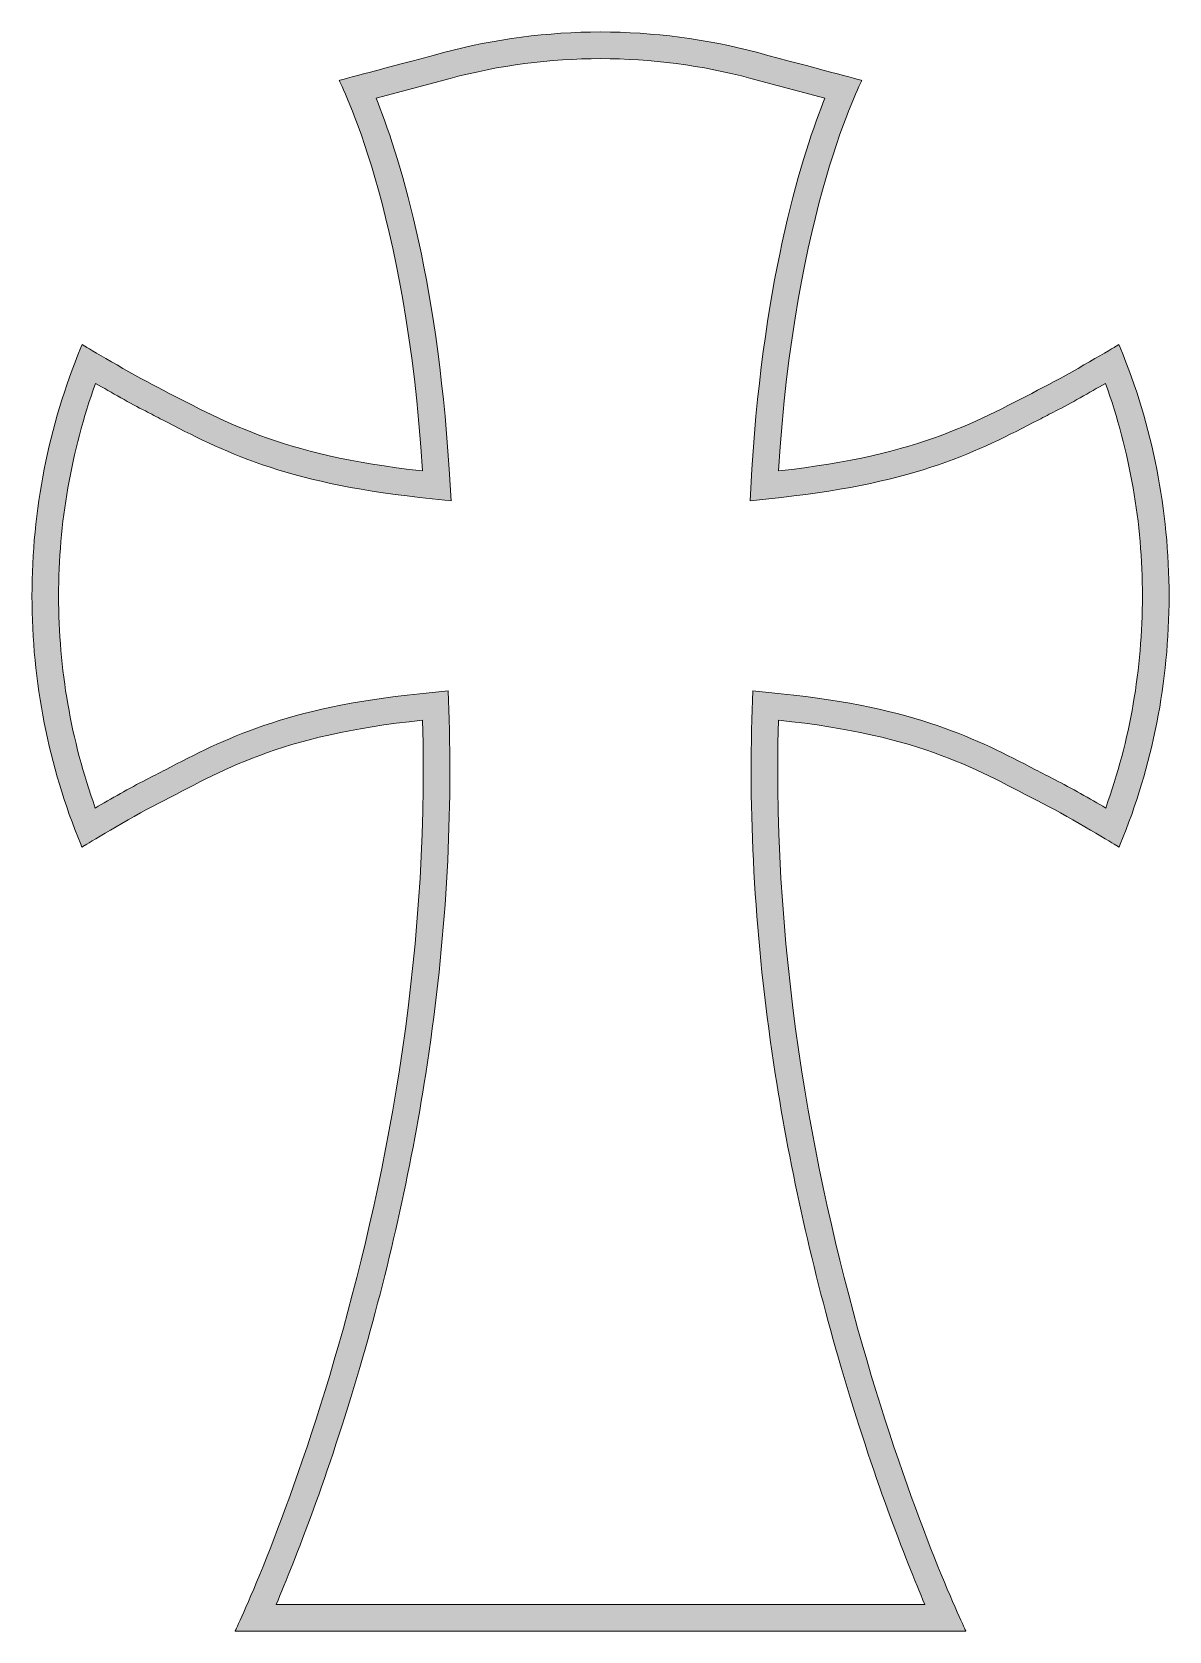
# Model space of a CAD drawing. Header units: millimetres. Extents: x -932 to 251, y -729 to -29.
# Drawn here: x -932.3 to -718.9, y -329.1 to -29.1 of the extents above; entities that cross this region are included whole.
import ezdxf

# ---------------------------------------------------------------- set-up
doc = ezdxf.new("R2010")
doc.units = ezdxf.units.MM
doc.header["$MEASUREMENT"] = 0
doc.layers.add('Layer 2', color=7, linetype='Continuous')

msp = doc.modelspace()

# ---------------------------------------------------------------- hatches: boundary and pattern name
at = {"layer": 'Layer 2'}
h = msp.add_hatch(color=1, dxfattribs=at)
h.dxf.hatch_style = 2
edge = h.paths.add_edge_path()
edge.add_spline(control_points=[(-825.58, -29.1), (-835.49, -29.1), (-845.4, -30.39), (-855.06, -32.97), (-865.47, -35.74), (-874.63, -38.19), (-874.63, -38.19), (-874.63, -38.19), (-861.96, -62.4), (-858.99, -111.44), (-885.99, -108.53), (-896.82, -101.81), (-908.75, -95.75), (-913.71, -93.22), (-922.28, -88.08), (-922.37, -88.03), (-922.37, -88.03), (-922.88, -87.73), (-922.88, -87.73), (-922.88, -87.73), (-923.1, -88.27), (-923.1, -88.27), (-929.2, -103.08), (-932.29, -118.78), (-932.29, -134.93), (-932.29, -151.04), (-929.21, -166.71), (-923.14, -181.49), (-923.14, -181.49), (-922.92, -182.04), (-922.92, -182.04), (-922.92, -182.04), (-922.41, -181.73), (-922.41, -181.73), (-922.32, -181.68), (-914.15, -176.66), (-908.63, -173.86), (-896.59, -167.74), (-886.29, -161.06), (-858.99, -158.22), (-856.27, -250.43), (-894.15, -329.1), (-894.15, -329.1), (-894.15, -329.1), (-825.62, -329.1), (-825.62, -329.1), (-825.62, -329.1), (-825.55, -329.1), (-825.55, -329.1), (-825.55, -329.1), (-757.01, -329.1), (-757.01, -329.1), (-757.01, -329.1), (-794.9, -250.43), (-792.17, -158.22), (-764.88, -161.06), (-754.57, -167.74), (-742.53, -173.86), (-737.01, -176.66), (-728.84, -181.68), (-728.76, -181.73), (-728.76, -181.73), (-728.25, -182.04), (-728.25, -182.04), (-728.25, -182.04), (-728.02, -181.49), (-728.02, -181.49), (-721.95, -166.71), (-718.87, -151.04), (-718.87, -134.93), (-718.87, -118.78), (-721.96, -103.08), (-728.06, -88.27), (-728.06, -88.27), (-728.28, -87.73), (-728.28, -87.73), (-728.28, -87.73), (-728.79, -88.03), (-728.79, -88.03), (-728.88, -88.08), (-737.46, -93.22), (-742.42, -95.75), (-754.34, -101.81), (-765.17, -108.53), (-792.17, -111.44), (-789.2, -62.4), (-776.53, -38.19), (-776.53, -38.19), (-776.53, -38.19), (-785.69, -35.75), (-796.08, -32.97), (-805.74, -30.39), (-815.66, -29.1), (-825.58, -29.1), (-825.58, -29.1), (-825.58, -29.1), (-825.58, -29.1)], knot_values=[0, 0, 0, 0, 1, 1, 1, 2, 2, 2, 3, 3, 3, 4, 4, 4, 5, 5, 5, 6, 6, 6, 7, 7, 7, 8, 8, 8, 9, 9, 9, 10, 10, 10, 11, 11, 11, 12, 12, 12, 13, 13, 13, 14, 14, 14, 15, 15, 15, 16, 16, 16, 17, 17, 17, 18, 18, 18, 19, 19, 19, 20, 20, 20, 21, 21, 21, 22, 22, 22, 23, 23, 23, 24, 24, 24, 25, 25, 25, 26, 26, 26, 27, 27, 27, 28, 28, 28, 29, 29, 29, 30, 30, 30, 31, 31, 31, 32, 32, 32, 32], degree=3, periodic=1)
edge = h.paths.add_edge_path()
edge.add_spline(control_points=[(-825.58, -34.1), (-816.06, -34.1), (-806.57, -35.34), (-797.37, -37.8), (-797.37, -37.8), (-783.47, -41.51), (-783.47, -41.51), (-787.44, -51.45), (-794.94, -74.5), (-797.16, -111.14), (-797.16, -111.14), (-797.52, -117.05), (-797.52, -117.05), (-797.52, -117.05), (-791.64, -116.41), (-791.64, -116.41), (-766.15, -113.66), (-754.56, -107.66), (-743.34, -101.85), (-742.3, -101.31), (-741.21, -100.74), (-740.15, -100.2), (-737.42, -98.82), (-733.73, -96.72), (-730.81, -95.02), (-726.21, -107.79), (-723.87, -121.19), (-723.87, -134.93), (-723.87, -148.62), (-726.19, -161.97), (-730.76, -174.69), (-733.62, -173.01), (-737.28, -170.91), (-740.27, -169.4), (-741.5, -168.77), (-742.75, -168.12), (-743.95, -167.5), (-754.92, -161.79), (-766.26, -155.89), (-791.65, -153.24), (-791.65, -153.24), (-797.01, -152.69), (-797.01, -152.69), (-797.01, -152.69), (-797.17, -158.07), (-797.17, -158.07), (-797.8, -179.41), (-796.32, -201.79), (-792.77, -224.59), (-789.93, -242.8), (-785.77, -261.32), (-780.41, -279.64), (-774.41, -300.16), (-768.3, -315.66), (-764.71, -324.1), (-764.71, -324.1), (-825.55, -324.1), (-825.55, -324.1), (-825.55, -324.1), (-825.62, -324.1), (-825.62, -324.1), (-825.62, -324.1), (-886.45, -324.1), (-886.45, -324.1), (-882.86, -315.66), (-876.76, -300.16), (-870.75, -279.64), (-865.39, -261.32), (-861.23, -242.8), (-858.39, -224.59), (-854.84, -201.79), (-853.36, -179.41), (-853.99, -158.07), (-853.99, -158.07), (-854.15, -152.69), (-854.15, -152.69), (-854.15, -152.69), (-859.51, -153.24), (-859.51, -153.24), (-884.9, -155.89), (-896.24, -161.79), (-907.21, -167.5), (-908.41, -168.12), (-909.66, -168.77), (-910.9, -169.4), (-913.88, -170.91), (-917.54, -173.01), (-920.4, -174.69), (-924.97, -161.97), (-927.29, -148.62), (-927.29, -134.93), (-927.29, -121.19), (-924.96, -107.79), (-920.35, -95.02), (-917.44, -96.71), (-913.74, -98.81), (-911.01, -100.2), (-909.95, -100.74), (-908.87, -101.31), (-907.82, -101.85), (-896.61, -107.66), (-885.01, -113.66), (-859.53, -116.41), (-859.53, -116.41), (-853.64, -117.05), (-853.64, -117.05), (-853.64, -117.05), (-854, -111.14), (-854, -111.14), (-856.22, -74.5), (-863.72, -51.45), (-867.7, -41.51), (-867.7, -41.51), (-853.77, -37.8), (-853.77, -37.8), (-844.58, -35.34), (-835.09, -34.1), (-825.58, -34.1)], knot_values=[0, 0, 0, 0, 0.352778, 0.352778, 0.352778, 0.705556, 0.705556, 0.705556, 1.058333, 1.058333, 1.058333, 1.411111, 1.411111, 1.411111, 1.763889, 1.763889, 1.763889, 2.116667, 2.116667, 2.116667, 2.469444, 2.469444, 2.469444, 2.822222, 2.822222, 2.822222, 3.175, 3.175, 3.175, 3.527778, 3.527778, 3.527778, 3.880556, 3.880556, 3.880556, 4.233333, 4.233333, 4.233333, 4.586111, 4.586111, 4.586111, 4.938889, 4.938889, 4.938889, 5.291667, 5.291667, 5.291667, 5.644444, 5.644444, 5.644444, 5.997222, 5.997222, 5.997222, 6.35, 6.35, 6.35, 6.702778, 6.702778, 6.702778, 7.055556, 7.055556, 7.055556, 7.408333, 7.408333, 7.408333, 7.761111, 7.761111, 7.761111, 8.113889, 8.113889, 8.113889, 8.466667, 8.466667, 8.466667, 8.819444, 8.819444, 8.819444, 9.172222, 9.172222, 9.172222, 9.525, 9.525, 9.525, 9.877778, 9.877778, 9.877778, 10.230556, 10.230556, 10.230556, 10.583333, 10.583333, 10.583333, 10.936111, 10.936111, 10.936111, 11.288889, 11.288889, 11.288889, 11.641667, 11.641667, 11.641667, 11.994444, 11.994444, 11.994444, 12.347222, 12.347222, 12.347222, 12.7, 12.7, 12.7, 13.052778, 13.052778, 13.052778, 13.405556, 13.405556, 13.405556, 13.758333, 13.758333, 13.758333, 13.758333], degree=3, periodic=0)
edge.add_line((-825.58, -34.1), (-825.58, -34.1))

# ---------------------------------------------------------------- linework, layer by layer
at = {"layer": 'Layer 2', "lineweight": 0}
for points, knots in [([(-825.58, -29.1), (-835.49, -29.1), (-845.4, -30.39), (-855.06, -32.97), (-865.47, -35.74), (-874.63, -38.19), (-874.63, -38.19), (-874.63, -38.19), (-861.96, -62.4), (-858.99, -111.44), (-885.99, -108.53), (-896.82, -101.81), (-908.75, -95.75), (-913.71, -93.22), (-922.28, -88.08), (-922.37, -88.03), (-922.37, -88.03), (-922.88, -87.73), (-922.88, -87.73), (-922.88, -87.73), (-923.1, -88.27), (-923.1, -88.27), (-929.2, -103.08), (-932.29, -118.78), (-932.29, -134.93), (-932.29, -151.04), (-929.21, -166.71), (-923.14, -181.49), (-923.14, -181.49), (-922.92, -182.04), (-922.92, -182.04), (-922.92, -182.04), (-922.41, -181.73), (-922.41, -181.73), (-922.32, -181.68), (-914.15, -176.66), (-908.63, -173.86), (-896.59, -167.74), (-886.29, -161.06), (-858.99, -158.22), (-856.27, -250.43), (-894.15, -329.1), (-894.15, -329.1), (-894.15, -329.1), (-825.62, -329.1), (-825.62, -329.1), (-825.62, -329.1), (-825.55, -329.1), (-825.55, -329.1), (-825.55, -329.1), (-757.01, -329.1), (-757.01, -329.1), (-757.01, -329.1), (-794.9, -250.43), (-792.17, -158.22), (-764.88, -161.06), (-754.57, -167.74), (-742.53, -173.86), (-737.01, -176.66), (-728.84, -181.68), (-728.76, -181.73), (-728.76, -181.73), (-728.25, -182.04), (-728.25, -182.04), (-728.25, -182.04), (-728.02, -181.49), (-728.02, -181.49), (-721.95, -166.71), (-718.87, -151.04), (-718.87, -134.93), (-718.87, -118.78), (-721.96, -103.08), (-728.06, -88.27), (-728.06, -88.27), (-728.28, -87.73), (-728.28, -87.73), (-728.28, -87.73), (-728.79, -88.03), (-728.79, -88.03), (-728.88, -88.08), (-737.46, -93.22), (-742.42, -95.75), (-754.34, -101.81), (-765.17, -108.53), (-792.17, -111.44), (-789.2, -62.4), (-776.53, -38.19), (-776.53, -38.19), (-776.53, -38.19), (-785.69, -35.75), (-796.08, -32.97), (-805.74, -30.39), (-815.66, -29.1), (-825.58, -29.1), (-825.58, -29.1), (-825.58, -29.1), (-825.58, -29.1)], [0, 0, 0, 0, 1, 1, 1, 2, 2, 2, 3, 3, 3, 4, 4, 4, 5, 5, 5, 6, 6, 6, 7, 7, 7, 8, 8, 8, 9, 9, 9, 10, 10, 10, 11, 11, 11, 12, 12, 12, 13, 13, 13, 14, 14, 14, 15, 15, 15, 16, 16, 16, 17, 17, 17, 18, 18, 18, 19, 19, 19, 20, 20, 20, 21, 21, 21, 22, 22, 22, 23, 23, 23, 24, 24, 24, 25, 25, 25, 26, 26, 26, 27, 27, 27, 28, 28, 28, 29, 29, 29, 30, 30, 30, 31, 31, 31, 32, 32, 32, 32]), ([(-825.58, -34.1), (-816.06, -34.1), (-806.57, -35.34), (-797.37, -37.8), (-797.37, -37.8), (-783.47, -41.51), (-783.47, -41.51), (-787.44, -51.45), (-794.94, -74.5), (-797.16, -111.14), (-797.16, -111.14), (-797.52, -117.05), (-797.52, -117.05), (-797.52, -117.05), (-791.64, -116.41), (-791.64, -116.41), (-766.15, -113.66), (-754.56, -107.66), (-743.34, -101.85), (-742.3, -101.31), (-741.21, -100.74), (-740.15, -100.2), (-737.42, -98.82), (-733.73, -96.72), (-730.81, -95.02), (-726.21, -107.79), (-723.87, -121.19), (-723.87, -134.93), (-723.87, -148.62), (-726.19, -161.97), (-730.76, -174.69), (-733.62, -173.01), (-737.28, -170.91), (-740.27, -169.4), (-741.5, -168.77), (-742.75, -168.12), (-743.95, -167.5), (-754.92, -161.79), (-766.26, -155.89), (-791.65, -153.24), (-791.65, -153.24), (-797.01, -152.69), (-797.01, -152.69), (-797.01, -152.69), (-797.17, -158.07), (-797.17, -158.07), (-797.8, -179.41), (-796.32, -201.79), (-792.77, -224.59), (-789.93, -242.8), (-785.77, -261.32), (-780.41, -279.64), (-774.41, -300.16), (-768.3, -315.66), (-764.71, -324.1), (-764.71, -324.1), (-825.55, -324.1), (-825.55, -324.1), (-825.55, -324.1), (-825.62, -324.1), (-825.62, -324.1), (-825.62, -324.1), (-886.45, -324.1), (-886.45, -324.1), (-882.86, -315.66), (-876.76, -300.16), (-870.75, -279.64), (-865.39, -261.32), (-861.23, -242.8), (-858.39, -224.59), (-854.84, -201.79), (-853.36, -179.41), (-853.99, -158.07), (-853.99, -158.07), (-854.15, -152.69), (-854.15, -152.69), (-854.15, -152.69), (-859.51, -153.24), (-859.51, -153.24), (-884.9, -155.89), (-896.24, -161.79), (-907.21, -167.5), (-908.41, -168.12), (-909.66, -168.77), (-910.9, -169.4), (-913.88, -170.91), (-917.54, -173.01), (-920.4, -174.69), (-924.97, -161.97), (-927.29, -148.62), (-927.29, -134.93), (-927.29, -121.19), (-924.96, -107.79), (-920.35, -95.02), (-917.44, -96.71), (-913.74, -98.81), (-911.01, -100.2), (-909.95, -100.74), (-908.87, -101.31), (-907.82, -101.85), (-896.61, -107.66), (-885.01, -113.66), (-859.53, -116.41), (-859.53, -116.41), (-853.64, -117.05), (-853.64, -117.05), (-853.64, -117.05), (-854, -111.14), (-854, -111.14), (-856.22, -74.5), (-863.72, -51.45), (-867.7, -41.51), (-867.7, -41.51), (-853.77, -37.8), (-853.77, -37.8), (-844.58, -35.34), (-835.09, -34.1), (-825.58, -34.1)], [0, 0, 0, 0, 1, 1, 1, 2, 2, 2, 3, 3, 3, 4, 4, 4, 5, 5, 5, 6, 6, 6, 7, 7, 7, 8, 8, 8, 9, 9, 9, 10, 10, 10, 11, 11, 11, 12, 12, 12, 13, 13, 13, 14, 14, 14, 15, 15, 15, 16, 16, 16, 17, 17, 17, 18, 18, 18, 19, 19, 19, 20, 20, 20, 21, 21, 21, 22, 22, 22, 23, 23, 23, 24, 24, 24, 25, 25, 25, 26, 26, 26, 27, 27, 27, 28, 28, 28, 29, 29, 29, 30, 30, 30, 31, 31, 31, 32, 32, 32, 33, 33, 33, 34, 34, 34, 35, 35, 35, 36, 36, 36, 37, 37, 37, 38, 38, 38, 39, 39, 39, 39])]:
    msp.add_open_spline(points, degree=3, knots=knots, dxfattribs=at)

doc.saveas('drawing.dxf')
